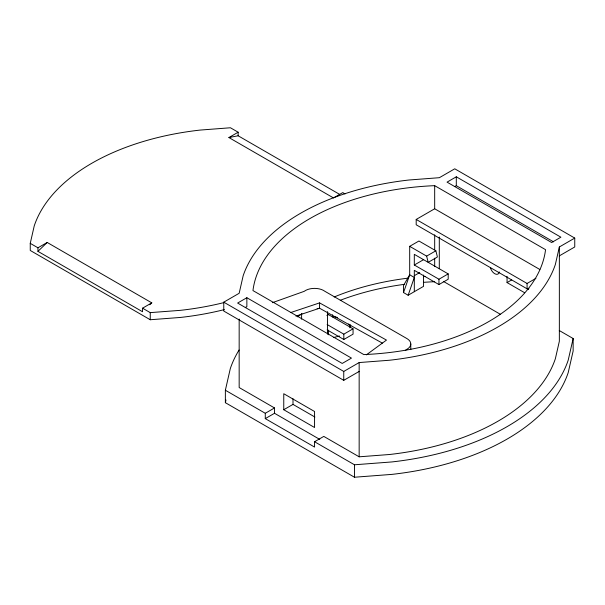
<?xml version="1.0" encoding="UTF-8"?>
<svg xmlns="http://www.w3.org/2000/svg" width="605" height="605" viewBox="0 0 605 605"><rect width="100%" height="100%" fill="white"/><g stroke="black" fill="none" stroke-linecap="round" stroke-linejoin="round"><path stroke-width="0.91" d="M290.695 312.551L319.576 302.893L319.576 308.225L382.345 343.126M224.372 309.594A209.345 120.864 0 0 1 180.54 317.436L150.244 319.743L30.25 250.462L30.25 243.354L34.243 225.862A209.345 120.864 0 0 1 200.149 130.075L230.445 127.768L238.143 132.215L238.143 135.777L339.465 194.273M559.254 330.512L573.147 338.528L573.147 350.976L568.208 372.604A222.436 128.419 0 0 1 391.934 474.38L354.477 477.232L225.37 402.688L225.37 390.24L230.301 368.619A222.436 128.419 0 0 1 239.073 350.015M225.37 402.688L225.983 399.988M559.353 255.862L574.75 246.969L574.75 238.083L559.353 246.969L555.36 264.461A209.345 120.864 0 0 1 389.454 360.247L359.158 362.554L343.753 371.44L223.767 302.167L223.767 311.053L343.753 380.333L359.158 371.44M573.147 338.528L568.208 360.156A222.436 128.419 0 0 1 391.934 461.933L354.477 464.784L314.562 441.733L314.562 447.072L265.277 418.622L265.277 413.283L225.37 390.24M423.553 275.048L423.553 286.346L408.148 295.24L403.535 292.57L409.691 274.791L409.691 246.333L418.932 241.002L435.872 250.78L437.407 257.004L428.174 262.343L426.631 256.119L409.691 246.333M408.148 295.24L414.312 277.453L409.691 274.791L403.535 285.454L403.535 292.57M349.887 327.812L350.726 325.702M151.779 302.848L142.546 308.187L142.546 311.741L37.949 251.355L47.19 242.461L151.779 302.848L149.806 304.754M366.327 354.878L386.474 340.086L319.576 302.893M405.312 350.439L406.847 349.335A13.068 7.547 0 0 0 407.067 338.664L324.915 291.323A13.068 7.547 0 0 0 304.179 291.345L272.326 302.704M30.25 243.354L37.949 247.8L47.19 242.461M345.047 193.94L342.74 192.602L333.499 197.941L228.902 137.554L238.143 132.215M223.767 302.167L239.164 293.274L243.157 275.782A209.345 120.864 0 0 1 409.063 179.995L439.359 177.696L454.756 168.803L574.75 238.083M246.863 297.721L237.621 303.052L342.218 363.439L351.46 358.107L246.863 297.721L246.863 306.614L245.327 307.499M456.299 176.804L447.057 182.135L551.654 242.522L560.888 237.19L456.299 176.804L456.299 185.697L553.537 241.834M454.756 186.582L456.299 185.697M528.445 289.606L416.195 224.78L416.195 219.441L434.677 208.778L539.849 269.497M426.631 256.119L435.872 250.78M326.882 315.485L328.417 314.6M414.312 291.678L414.312 270.344L438.95 284.569L448.192 279.23L448.192 273.899L414.312 254.342L414.312 265.005L423.553 259.674M334.58 316.377L333.037 317.262L332.395 314.759M414.312 275.676L419.704 272.568M327.131 324.522L343.821 334.157L353.055 328.825L353.055 334.157L343.821 339.488L327.131 329.854M414.312 265.005L438.95 279.23L448.192 273.899M265.277 413.283L274.519 407.952L274.519 413.283L319.758 439.404M265.277 418.622L274.519 413.283M283.76 409.729L314.562 427.508L314.562 411.506L283.76 393.726L283.76 409.729L293.001 404.397L314.887 417.027M507.058 276.364L507.058 282.588L511.671 279.926M416.195 219.441L527.076 283.458L535.909 278.353M314.562 441.733L323.796 436.402L359.158 456.813L389.454 454.506A209.345 120.864 0 0 0 555.36 358.727L559.353 341.235L559.353 246.969M339.473 336.002L333.408 337.567M295.936 316.128L319.576 308.225A13.068 7.547 0 0 1 317.118 308.656M228.902 137.554L238.143 135.777M528.921 288.577L527.076 288.797L527.076 283.458M142.546 308.187L150.244 312.626L180.54 310.327A209.345 120.864 0 0 0 224.372 302.485M333.521 316.521L337.628 317.481M434.677 185.659L545.551 249.676A196.254 113.301 0 0 1 363.839 354.583L252.958 290.574A196.254 113.301 0 0 1 434.677 185.659L434.677 208.778M507.058 282.588L524.618 292.729M443.374 281.385L500.441 314.335M327.335 313.972L353.055 328.825M274.519 407.952L239.164 387.54L239.164 319.054M348.677 323.97L350.507 327.426L350.507 324.756M439.298 237.009L439.298 268.658M438.95 279.23L438.95 284.569M434.677 234.808L434.677 249.782M434.677 258.199L434.677 266.623M410.78 344.026L410.78 349.637M359.158 362.554L359.158 456.813M354.477 464.784L354.477 477.232M343.821 334.157L343.821 339.488M343.753 371.44L343.753 380.333M328.417 330.133L328.417 334.777M327.517 311.62L327.517 334.141M301.6 313.428L301.6 319.153M293.001 398.748L293.001 404.397M150.244 312.626L150.244 319.743M37.949 247.8L37.949 251.355M340.29 300.269A196.254 113.301 0 0 1 404.238 284.358M423.53 282.346A196.254 113.301 0 0 1 434.677 281.703M297.38 316.854A196.254 113.301 0 0 1 301.933 313.783M334.172 296.987A196.254 113.301 0 0 1 407.883 278.171M423.53 276.629A196.254 113.301 0 0 1 425.383 276.493M499.284 271.94A6.534 3.774 60 0 1 495.117 273.899A6.534 3.774 60 0 1 490.383 267.652"/></g></svg>
